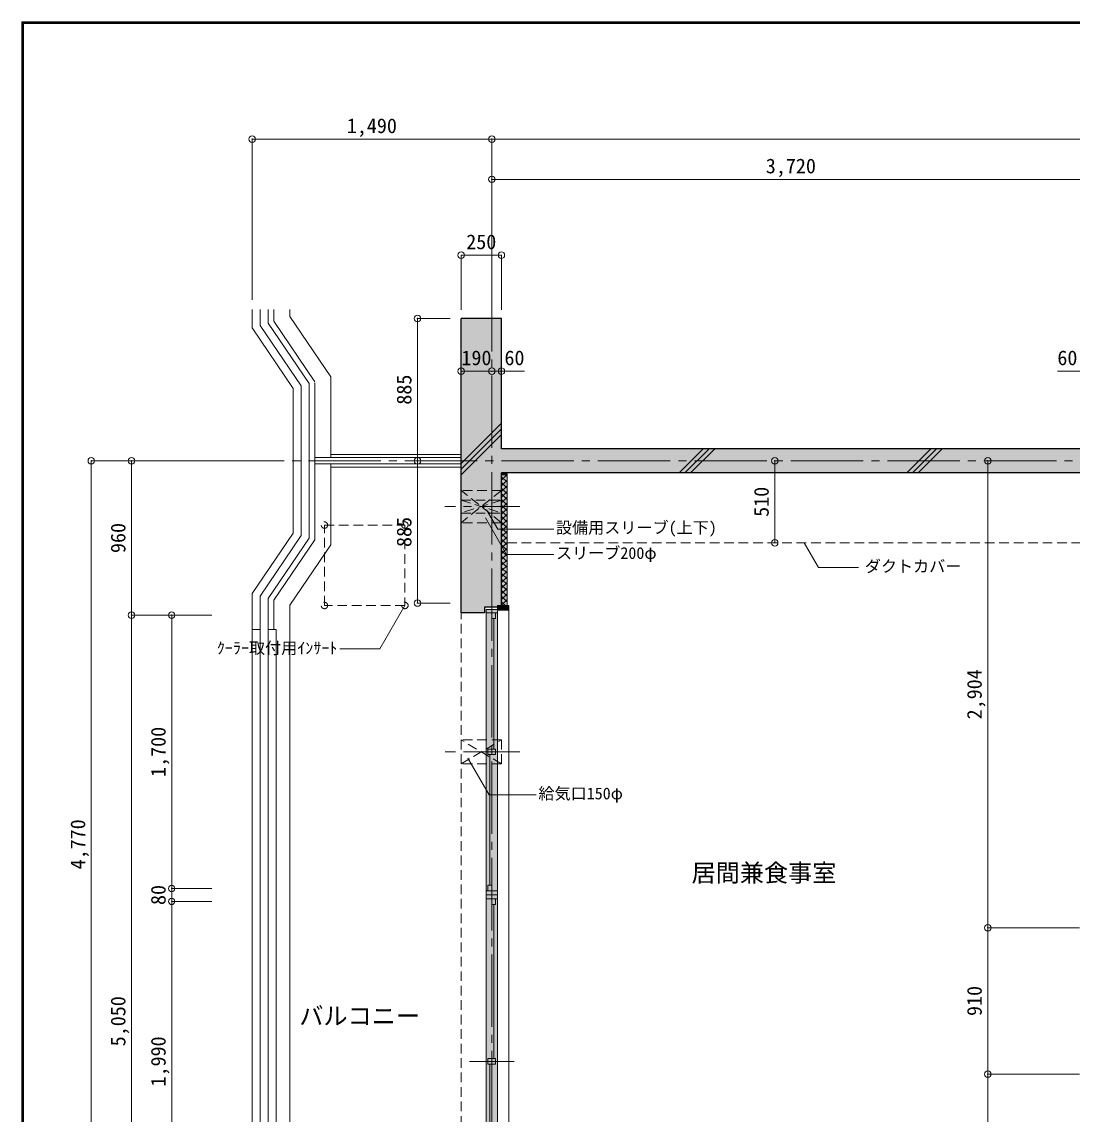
# Model space of a CAD drawing. Units: millimetres at full size, sheet at 1:50. Extents: x -9674 to 9699, y -6794 to 6791.
# Drawn here: x -9674 to -3144, y -1 to 6791 of the extents above; entities that cross this region are included whole.
import ezdxf
from ezdxf.enums import TextEntityAlignment as Align

# ---------------------------------------------------------------- set-up
doc = ezdxf.new("R2010")
doc.units = ezdxf.units.MM
doc.header["$LTSCALE"] = 50
doc.header["$PDMODE"] = 32
doc.header["$PDSIZE"] = 40
for name, pattern in [('CHAIN1', [8, 5, -1, 1, -1]), ('CHAIN2', [12, 9, -1, 1, -1]), ('DASHED1', [1.8, 1.2, -0.6])]:
    doc.linetypes.add(name, pattern=pattern)
for name, color, linetype, lineweight in [('0-0_図面枠', 7, 'Continuous', 9), ('1-0_芯', 7, 'CHAIN2', 9), ('1-1_躯体', 2, 'Continuous', 25), ('1-3_建具', 3, 'Continuous', 18), ('1-6_ﾊﾞﾙｺﾆｰ・階段', 7, 'Continuous', 9), ('1-7_その他', 7, 'DASHED1', 9), ('1-8_ハッチ', 4, 'Continuous', 9), ('1-A_文字', 7, 'Continuous', 9), ('1-B_寸法', 7, 'Continuous', 9), ('1-C_梁', 7, 'DASHED1', 9)]:
    doc.layers.add(name, color=color, linetype=linetype, lineweight=lineweight)
for name, color, linetype in [('4-0', 1, 'Continuous'), ('4-1', 2, 'Continuous'), ('4-F', 4, 'Continuous')]:
    doc.layers.add(name, color=color, linetype=linetype)
doc.styles.add('ＭＳ ゴシック', font='')
doc.styles.get('ＭＳ ゴシック').set_extended_font_data('MS Gothic')

msp = doc.modelspace()

# ---------------------------------------------------------------- linework, layer by layer
at = {"layer": '0-0_図面枠'}
for p, q in [((-9673.92, 6791.43), (-9673.92, -6793.93)), ((-9672.16, 6789.66), (-9672.16, -6792.16)), ((9697.16, 6789.66), (-9672.16, 6789.66)), ((-9670.4, 6787.9), (-9670.4, -6790.4)), ((9695.4, 6787.9), (-9670.4, 6787.9)), ((-9668.64, -6788.64), (-9668.64, 6786.14)), ((-9668.64, 6786.14), (9693.64, 6786.14)), ((-9666.87, 6784.38), (-9666.87, -6786.88)), ((9691.87, 6784.38), (-9666.87, 6784.38)), ((-9665.11, 6782.61), (-9665.11, -6785.11)), ((9690.11, 6782.61), (-9665.11, 6782.61)), ((-9663.35, 6780.85), (-9663.35, -6783.35)), ((9688.35, 6780.85), (-9663.35, 6780.85))]:
    msp.add_line(p, q, dxfattribs=at)
msp.add_lwpolyline([(9698.92, -6793.93), (9698.92, 6791.43), (-9673.92, 6791.43)], dxfattribs=at)
at = {"layer": '1-0_芯'}
for p, q in [((-6752.5, -3658.14), (-6752.5, 5061.86)), ((-8492.5, 4061.86), (8517.5, 4061.86))]:
    msp.add_line(p, q, dxfattribs=at)
at = {"layer": '1-1_躯体'}
for p, q in [((-6692.5, 4946.86), (-6942.5, 4946.86)), ((-6942.5, 3116.86), (-6942.5, 4946.86)), ((-6692.5, 4136.86), (-6692.5, 4946.86)), ((-3092.5, 4136.86), (-6692.5, 4136.86)), ((-3092.5, 3986.86), (-6692.5, 3986.86)), ((-6692.5, 3161.86), (-6692.5, 3986.86)), ((-6717.5, 3151.86), (-6797.5, 3151.86))]:
    msp.add_line(p, q, dxfattribs=at)
msp.add_lwpolyline([(-6797.5, 3151.86), (-6797.5, 3116.86), (-6942.5, 3116.86)], dxfattribs=at)
at = {"layer": '1-3_建具', "color": 7, "lineweight": 9}
for p, q in [((-6787.5, 3136.86), (-6787.5, 3101.86)), ((-6787.5, 3136.86), (-6717.5, 3136.86)), ((-6717.5, 3101.86), (-6717.5, 3136.86)), ((-6645.5, 3131.86), (-6645.5, -1978.14)), ((-6717.5, 3116.86), (-6787.5, 3116.86)), ((-6787.5, 1401.86), (-6787.5, 3101.86)), ((-6717.5, 1401.86), (-6717.5, 3101.86)), ((-6890.98, 2251.86), (-6614.02, 2251.86)), ((-6787.5, 1321.86), (-6787.5, 1401.86)), ((-6717.5, 1386.86), (-6787.5, 1386.86)), ((-6787.5, 1361.86), (-6717.5, 1361.86)), ((-6717.5, 1401.86), (-6717.5, 1321.86)), ((-6717.5, 1336.86), (-6787.5, 1336.86)), ((-6787.5, -668.14), (-6787.5, 1321.86)), ((-6717.5, -668.14), (-6717.5, 1321.86)), ((-6890.98, 326.86), (-6614.02, 326.86))]:
    msp.add_line(p, q, dxfattribs=at)
at = {"layer": '1-3_建具'}
for p, q in [((-6717.5, 3161.86), (-6717.5, 3131.86)), ((-6645.5, 3161.86), (-6717.5, 3161.86)), ((-6740.5, 2269.36), (-6740.5, 3081.86)), ((-6728.5, 3081.86), (-6728.5, 3116.86)), ((-6728.5, 2269.36), (-6776.5, 2269.36)), ((-6776.5, 2269.36), (-6776.5, 2234.36)), ((-6752.5, 2269.36), (-6752.5, 2234.36)), ((-6764.5, 1421.86), (-6764.5, 2234.36)), ((-6776.5, 1421.86), (-6752.5, 1421.86)), ((-6776.5, 1421.86), (-6776.5, 1386.86)), ((-6752.5, 1421.86), (-6752.5, 1386.86)), ((-6752.5, 1301.86), (-6752.5, 1336.86)), ((-6752.5, 1301.86), (-6728.5, 1301.86)), ((-6740.5, 344.36), (-6740.5, 1301.86)), ((-6728.5, 1301.86), (-6728.5, 1336.86)), ((-6728.5, 344.36), (-6776.5, 344.36)), ((-6776.5, 344.36), (-6776.5, 309.36)), ((-6752.5, 344.36), (-6752.5, 309.36)), ((-6764.5, -648.14), (-6764.5, 309.36))]:
    msp.add_line(p, q, dxfattribs=at)
for points in [[(-6645.5, 3161.86), (-6645.5, 3131.86), (-6717.5, 3131.86)], [(-6728.5, 3081.86), (-6752.5, 3081.86), (-6752.5, 3116.86)], [(-6728.5, 2269.36), (-6728.5, 2234.36), (-6776.5, 2234.36)], [(-6728.5, 344.36), (-6728.5, 309.36), (-6776.5, 309.36)]]:
    msp.add_lwpolyline(points, dxfattribs=at)
at = {"layer": '1-6_ﾊﾞﾙｺﾆｰ・階段'}
for p, q in [((-8242.5, 4887.86), (-8242.5, 5003.27)), ((-8192.5, 4903.21), (-8192.5, 5003.27)), ((-8142.5, 4918.57), (-8142.5, 5003.27)), ((-8107.5, 4929.32), (-8107.5, 5003.27)), ((-8107.5, 4929.32), (-7852.5, 4553.32)), ((-8242.5, 4887.86), (-7987.5, 4511.86)), ((-7987.5, 4511.86), (-7987.5, 3611.86)), ((-7852.5, 4547.45), (-7852.5, 3570.4)), ((-6942.5, 4081.86), (-7852.5, 4081.86)), ((-6942.5, 4041.86), (-7852.5, 4041.86)), ((-8242.5, 3235.86), (-7987.5, 3611.86)), ((-8192.5, 3220.5), (-7937.5, 3596.5)), ((-8142.5, 3205.14), (-7887.5, 3581.14)), ((-8107.5, 3194.4), (-7852.5, 3570.4)), ((-8242.5, 3235.86), (-8242.5, -2908.14)), ((-8192.5, 3220.5), (-8192.5, -2858.14)), ((-8142.5, 3205.14), (-8142.5, -2808.14)), ((-8107.5, 3194.4), (-8107.5, 3011.86)), ((-8192.5, 3011.86), (-8242.5, 3011.86)), ((-8092.5, 3011.86), (-8142.5, 3011.86)), ((-8092.5, 3011.86), (-8092.5, -908.14))]:
    msp.add_line(p, q, dxfattribs=at)
at = {"layer": '1-6_ﾊﾞﾙｺﾆｰ・階段', "color": 4}
for p, q in [((-8007.5, 4960.03), (-8007.5, 5003.27)), ((-8007.5, 4960.03), (-7752.5, 4584.03)), ((-7752.5, 4584.03), (-7752.5, 4081.86)), ((-6942.5, 4101.86), (-7752.5, 4101.86)), ((-7752.5, 4041.86), (-7752.5, 3539.68)), ((-6942.5, 4021.86), (-7752.5, 4021.86)), ((-8007.5, 3163.68), (-7752.5, 3539.68)), ((-8007.5, -2408.14), (-8007.5, 3163.68))]:
    msp.add_line(p, q, dxfattribs=at)
at = {"layer": '1-6_ﾊﾞﾙｺﾆｰ・階段'}
for points in [[(-8192.5, 4903.21), (-7937.5, 4527.21), (-7937.5, 3596.5)], [(-8142.5, 4918.57), (-7887.5, 4542.57), (-7887.5, 3581.14)]]:
    msp.add_lwpolyline(points, dxfattribs=at)
at = {"layer": '1-7_その他'}
for p, q in [((-6692.5, 3876.86), (-6942.5, 3876.86)), ((-6692.5, 3876.86), (-6942.5, 3676.86)), ((-6692.5, 3676.86), (-6942.5, 3876.86)), ((-6942.5, 3816.86), (-6692.5, 3816.86)), ((-6692.5, 3816.86), (-6942.5, 3736.86)), ((-6942.5, 3816.86), (-6692.5, 3736.86)), ((-6942.5, 3736.86), (-6692.5, 3736.86)), ((-6692.5, 3676.86), (-6942.5, 3676.86)), ((-7792.5, 3661.86), (-7292.5, 3661.86)), ((-7792.5, 3161.86), (-7792.5, 3661.86)), ((-7292.5, 3661.86), (-7292.5, 3161.86)), ((-7292.5, 3161.86), (-7792.5, 3161.86)), ((-6692.5, 2176.86), (-6942.5, 2326.86)), ((-6692.5, 2326.86), (-6942.5, 2326.86)), ((-6942.5, 2176.86), (-6692.5, 2326.86)), ((-6692.5, 2176.86), (-6692.5, 2326.86)), ((-6692.5, 2176.86), (-6942.5, 2176.86))]:
    msp.add_line(p, q, dxfattribs=at)
at = {"layer": '1-7_その他', "linetype": 'CHAIN1'}
for p, q in [((-6577.5, 3776.86), (-7043.34, 3776.86)), ((-6577.5, 2251.86), (-7042.5, 2251.86))]:
    msp.add_line(p, q, dxfattribs=at)
at = {"layer": '1-7_その他'}
for centre in [(-7792.5, 3661.86), (-7292.5, 3661.86), (-7792.5, 3161.86), (-7292.5, 3161.86)]:
    msp.add_circle(centre, 20, dxfattribs=at)
at = {"layer": '1-8_ハッチ'}
for p, q in [((-6942.5, 4045.72), (-6692.5, 4295.72)), ((-6942.5, 4010.36), (-6692.5, 4260.36)), ((-6942.5, 3975.01), (-6692.5, 4225.01)), ((-5587.15, 3986.86), (-5437.15, 4136.86)), ((-5551.79, 3986.86), (-5401.79, 4136.86)), ((-5516.44, 3986.86), (-5366.44, 4136.86)), ((-4172.93, 3986.86), (-4022.93, 4136.86)), ((-4137.58, 3986.86), (-3987.58, 4136.86)), ((-4102.22, 3986.86), (-3952.22, 4136.86)), ((-6692.5, 3942.16), (-6657.5, 3977.16)), ((-6692.5, 3962.85), (-6657.5, 3927.85)), ((-6692.5, 3906.81), (-6657.5, 3941.81)), ((-6681.16, 3986.86), (-6657.5, 3963.2)), ((-6657.5, 3161.86), (-6657.5, 3986.86)), ((-6692.5, 3927.49), (-6657.5, 3892.49)), ((-6692.5, 3871.45), (-6657.5, 3906.45)), ((-6692.5, 3892.13), (-6657.5, 3857.13)), ((-6692.5, 3836.1), (-6657.5, 3871.1)), ((-6692.5, 3856.78), (-6657.5, 3821.78)), ((-6692.5, 3800.74), (-6657.5, 3835.74)), ((-6692.5, 3821.42), (-6657.5, 3786.42)), ((-6692.5, 3765.39), (-6657.5, 3800.39)), ((-6692.5, 3786.07), (-6657.5, 3751.07)), ((-6692.5, 3730.03), (-6657.5, 3765.03)), ((-6692.5, 3750.71), (-6657.5, 3715.71)), ((-6692.5, 3694.68), (-6657.5, 3729.68)), ((-6692.5, 3715.36), (-6657.5, 3680.36)), ((-6692.5, 3659.32), (-6657.5, 3694.32)), ((-6692.5, 3680), (-6657.5, 3645)), ((-6692.5, 3623.97), (-6657.5, 3658.97)), ((-6692.5, 3644.65), (-6657.5, 3609.65)), ((-6692.5, 3588.61), (-6657.5, 3623.61)), ((-6692.5, 3609.29), (-6657.5, 3574.29)), ((-6692.5, 3553.25), (-6657.5, 3588.25)), ((-6692.5, 3573.94), (-6657.5, 3538.94)), ((-6692.5, 3517.9), (-6657.5, 3552.9)), ((-6692.5, 3538.58), (-6657.5, 3503.58)), ((-6692.5, 3482.54), (-6657.5, 3517.54)), ((-6692.5, 3503.23), (-6657.5, 3468.23)), ((-6692.5, 3447.19), (-6657.5, 3482.19)), ((-6692.5, 3467.87), (-6657.5, 3432.87)), ((-6692.5, 3411.83), (-6657.5, 3446.83)), ((-6692.5, 3432.52), (-6657.5, 3397.52)), ((-6692.5, 3376.48), (-6657.5, 3411.48)), ((-6692.5, 3397.16), (-6657.5, 3362.16)), ((-6692.5, 3341.12), (-6657.5, 3376.12)), ((-6692.5, 3361.8), (-6657.5, 3326.8)), ((-6692.5, 3305.77), (-6657.5, 3340.77)), ((-6692.5, 3326.45), (-6657.5, 3291.45)), ((-6692.5, 3270.41), (-6657.5, 3305.41)), ((-6692.5, 3291.09), (-6657.5, 3256.09)), ((-6692.5, 3235.06), (-6657.5, 3270.06)), ((-6692.5, 3255.74), (-6657.5, 3220.74)), ((-6692.5, 3199.7), (-6657.5, 3234.7)), ((-6692.5, 3220.38), (-6657.5, 3185.38)), ((-6692.5, 3164.35), (-6657.5, 3199.35)), ((-6692.5, 3185.03), (-6669.33, 3161.86)), ((-6659.63, 3161.86), (-6657.5, 3163.99))]:
    msp.add_line(p, q, dxfattribs=at)
at = {"layer": '1-A_文字'}
for p, q in [((-6784.23, 3757.35), (-6715.1, 3637.6)), ((-6715.1, 3637.6), (-6367.26, 3637.6)), ((-4810.96, 3551.86), (-4721.68, 3397.22)), ((-4721.68, 3397.22), (-4471.64, 3397.22)), ((-6900.78, 2212.08), (-6769.39, 1984.51)), ((-6769.39, 1984.51), (-6476.53, 1984.51))]:
    msp.add_line(p, q, dxfattribs=at)
for points in [[(-6791.51, 3707.05), (-6660.13, 3479.49), (-6367.26, 3479.49)], [(-7292.5, 3161.86), (-7447.97, 2892.57), (-7698.04, 2892.57)]]:
    msp.add_lwpolyline(points, dxfattribs=at)
at = {"layer": '1-B_寸法'}
for p, q in [((-8242.5, 6061.86), (-8242.5, 5061.86)), ((-8242.5, 6061.86), (-6752.5, 6061.86)), ((-6752.5, 6061.86), (-6752.5, 5061.86)), ((-6752.5, 6061.86), (6747.5, 6061.86)), ((-6752.5, 5811.86), (-3032.5, 5811.86)), ((-6942.5, 5340.26), (-6942.5, 5000.07)), ((-6942.5, 5340.26), (-6692.5, 5340.26)), ((-6692.5, 5340.26), (-6692.5, 5000.07)), ((-7214.41, 4946.86), (-7011.65, 4946.86)), ((-7214.41, 4946.86), (-7214.41, 4061.86)), ((-6752.5, 4618.87), (-6942.5, 4618.87)), ((-6549.01, 4618.87), (-6752.5, 4618.87)), ((-3235.99, 4618.87), (-3032.5, 4618.87)), ((-9242.5, 4061.86), (-8492.5, 4061.86)), ((-9242.5, -708.14), (-9242.5, 4061.86)), ((-8992.5, 4061.86), (-8992.5, 3101.86)), ((-7214.41, 4061.86), (-7214.41, 3176.86)), ((-4993.04, 4061.86), (-4993.04, 3551.86)), ((-3668.81, 4061.86), (-3668.81, 1157.86)), ((-7214.41, 3176.86), (-7011.65, 3176.86)), ((-8992.5, 3101.86), (-8492.5, 3101.86)), ((-8992.5, 3101.86), (-8992.5, -1948.14)), ((-8742.5, 1401.86), (-8742.5, 3101.86)), ((-8742.5, 1321.86), (-8742.5, 1401.86)), ((-8742.5, 1401.86), (-8492.5, 1401.86)), ((-8742.5, 1321.86), (-8492.5, 1321.86)), ((-8742.5, 1321.86), (-8742.5, -668.14)), ((-3097.51, 1157.86), (-3668.81, 1157.86)), ((-3668.81, 1157.86), (-3668.81, 247.86)), ((-3668.81, 247.86), (-3668.81, -2908.14)), ((-3097.51, 247.86), (-3668.81, 247.86))]:
    msp.add_line(p, q, dxfattribs=at)
at = {"layer": '1-B_寸法', "color": 3}
for p in [(-8242.5, 6061.86), (-6752.5, 6061.86), (-6752.5, 5811.86), (-6942.5, 5340.26), (-6692.5, 5340.26), (-7214.41, 4946.86), (-6942.5, 4618.87), (-6752.5, 4618.87), (-6692.5, 4618.87), (-9242.5, 4061.86), (-8992.5, 4061.86), (-7214.41, 4061.86), (-4993.04, 4061.86), (-3668.81, 4061.86), (-4993.04, 3551.86), (-7214.41, 3176.86), (-8992.5, 3101.86), (-8742.5, 3101.86), (-8742.5, 1401.86), (-8742.5, 1321.86), (-3668.81, 1157.86), (-3668.81, 247.86)]:
    msp.add_point(p, dxfattribs=at)
at = {"layer": '1-C_梁'}
for p, q in [((-6657.5, 3551.86), (-3092.5, 3551.86)), ((-6942.5, -1963.14), (-6942.5, 3116.86))]:
    msp.add_line(p, q, dxfattribs=at)
at = {"layer": '4-0'}
for points in [[(-6692.5, 3161.86), (-6692.5, 4946.86), (-6942.5, 4946.86)], [(-6942.5, 4946.86), (-6942.5, 3116.86), (-6797.5, 3151.86)], [(-6942.5, 4946.86), (-6797.5, 3151.86), (-6717.5, 3151.86)], [(-6942.5, 4946.86), (-6717.5, 3151.86), (-6717.5, 3161.86)], [(-6942.5, 4946.86), (-6717.5, 3161.86), (-6692.5, 3161.86)], [(-3092.5, 4136.86), (-3092.5, 3986.86), (-6692.5, 4136.86), (-6692.5, 3986.86)], [(-6942.5, 3116.86), (-6797.5, 3116.86), (-6797.5, 3151.86)]]:
    msp.add_solid(points, dxfattribs=at)
at = {"layer": '4-1'}
msp.add_solid([(-6787.5, -1983.14), (-6717.5, -1983.14), (-6787.5, 3136.86), (-6717.5, 3136.86)], dxfattribs=at)
at = {"layer": '4-F'}
for points in [[(-6692.5, 3986.86), (-6692.5, 3971.86), (-6657.5, 3986.86), (-6657.5, 3971.86)], [(-6692.5, 3161.86), (-6657.5, 3161.86), (-6692.5, 3971.86), (-6657.5, 3971.86)], [(-6717.5, 3131.86), (-6645.5, 3131.86), (-6717.5, 3161.86), (-6645.5, 3161.86)]]:
    msp.add_solid(points, dxfattribs=at)

# ---------------------------------------------------------------- texts
at = {"layer": '1-A_文字', "style": 'ＭＳ ゴシック'}
for s, height, p in [('設備用スリーブ(上下)', 73.31, (-6353.15, 3587.54)), ('スリーブ200φ', 73.31, (-6353.15, 3429.42)), ('ダクトカバー', 73.31, (-4433.03, 3347.16)), ('ｸｰﾗｰ取付用ｲﾝｻｰﾄ', 73.31, (-8461.86, 2838.96)), ('給気口150φ', 73.31, (-6462.42, 1934.45)), ('居間兼食事室', 110, (-5510.35, 1411.26)), ('バルコニー', 110, (-7948.89, 521.45))]:
    msp.add_text(s, height=height, dxfattribs=at).set_placement(p, align=Align.BOTTOM_LEFT)
at = {"layer": '1-B_寸法', "style": 'ＭＳ ゴシック'}
for s, p in [('1,490', (-7653.75, 6071.86)), ('3,720', (-5048.75, 5821.86)), ('250', (-6911.25, 5350.26)), ('190', (-6941.25, 4628.87)), ('60', (-6673.79, 4628.87)), ('60', (-3236.21, 4628.87))]:
    msp.add_text(s, height=91.64, dxfattribs=at).set_placement(p, align=Align.BOTTOM_LEFT)
for s, p in [('885', (-7224.41, 4410.61)), ('510', (-5003.04, 3713.11)), ('960', (-9002.5, 3488.11)), ('885', (-7224.41, 3525.61)), ('2,904', (-3678.81, 2453.61)), ('1,700', (-8752.5, 2095.61)), ('4,770', (-9252.5, 1520.61)), ('80', (-8752.5, 1299.36)), ('910', (-3678.81, 609.11)), ('5,050', (-9002.5, 420.61)), ('1,990', (-8752.5, 170.61))]:
    msp.add_text(s, height=91.64, rotation=90, dxfattribs=at).set_placement(p, align=Align.BOTTOM_LEFT)

doc.saveas('drawing.dxf')
